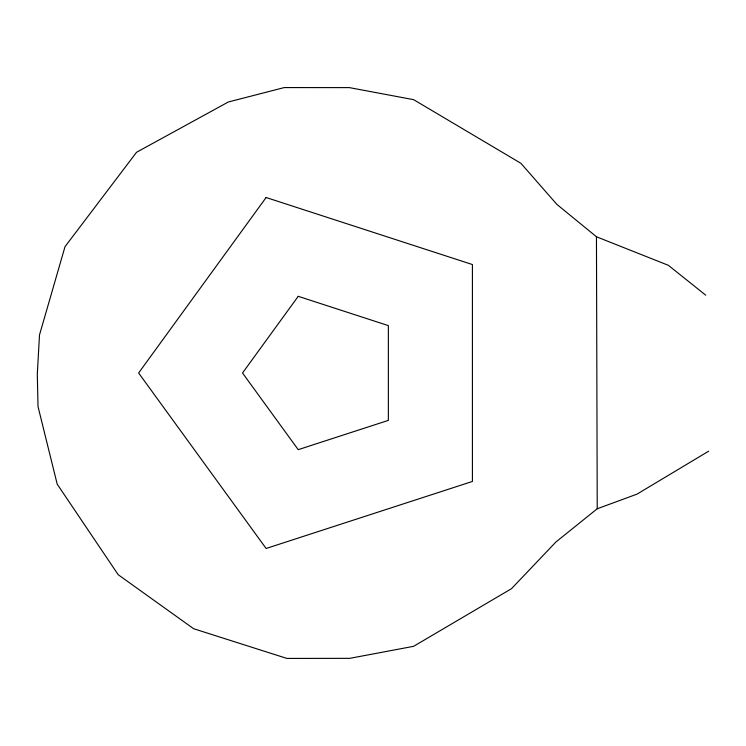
<?xml version="1.0" encoding="UTF-8"?>
<svg xmlns="http://www.w3.org/2000/svg" width="746" height="746" viewBox="0 0 746 746"><rect width="100%" height="100%" fill="white"/><g stroke="black" fill="none" stroke-linecap="round" stroke-linejoin="round"><path stroke-width="1.12" d="M708.7 451.162L637.037 494.122L597.229 508.763L555.994 541.922L511.495 588.687L413.601 646.325L349.743 658.345L286.893 658.429L193.624 628.719L118.185 574.7L57.2 484.154L38.018 406.542L37.3 374.082L39.501 334.935L65.023 246.646L136.546 152.277L228.323 101.988L284.263 87.571L349.408 87.618L413.629 99.666L520.932 163.327L556.861 204.376L596.455 236.771L668.369 265.315L705.735 295.192M596.455 236.771L597.229 508.763M266.117 197.513L138.625 372.991L266.117 548.478L472.414 481.45L472.414 264.541L266.117 197.513M298.223 296.321L242.525 372.991L298.223 449.661L388.358 420.38L388.358 325.61L298.223 296.321"/></g></svg>
